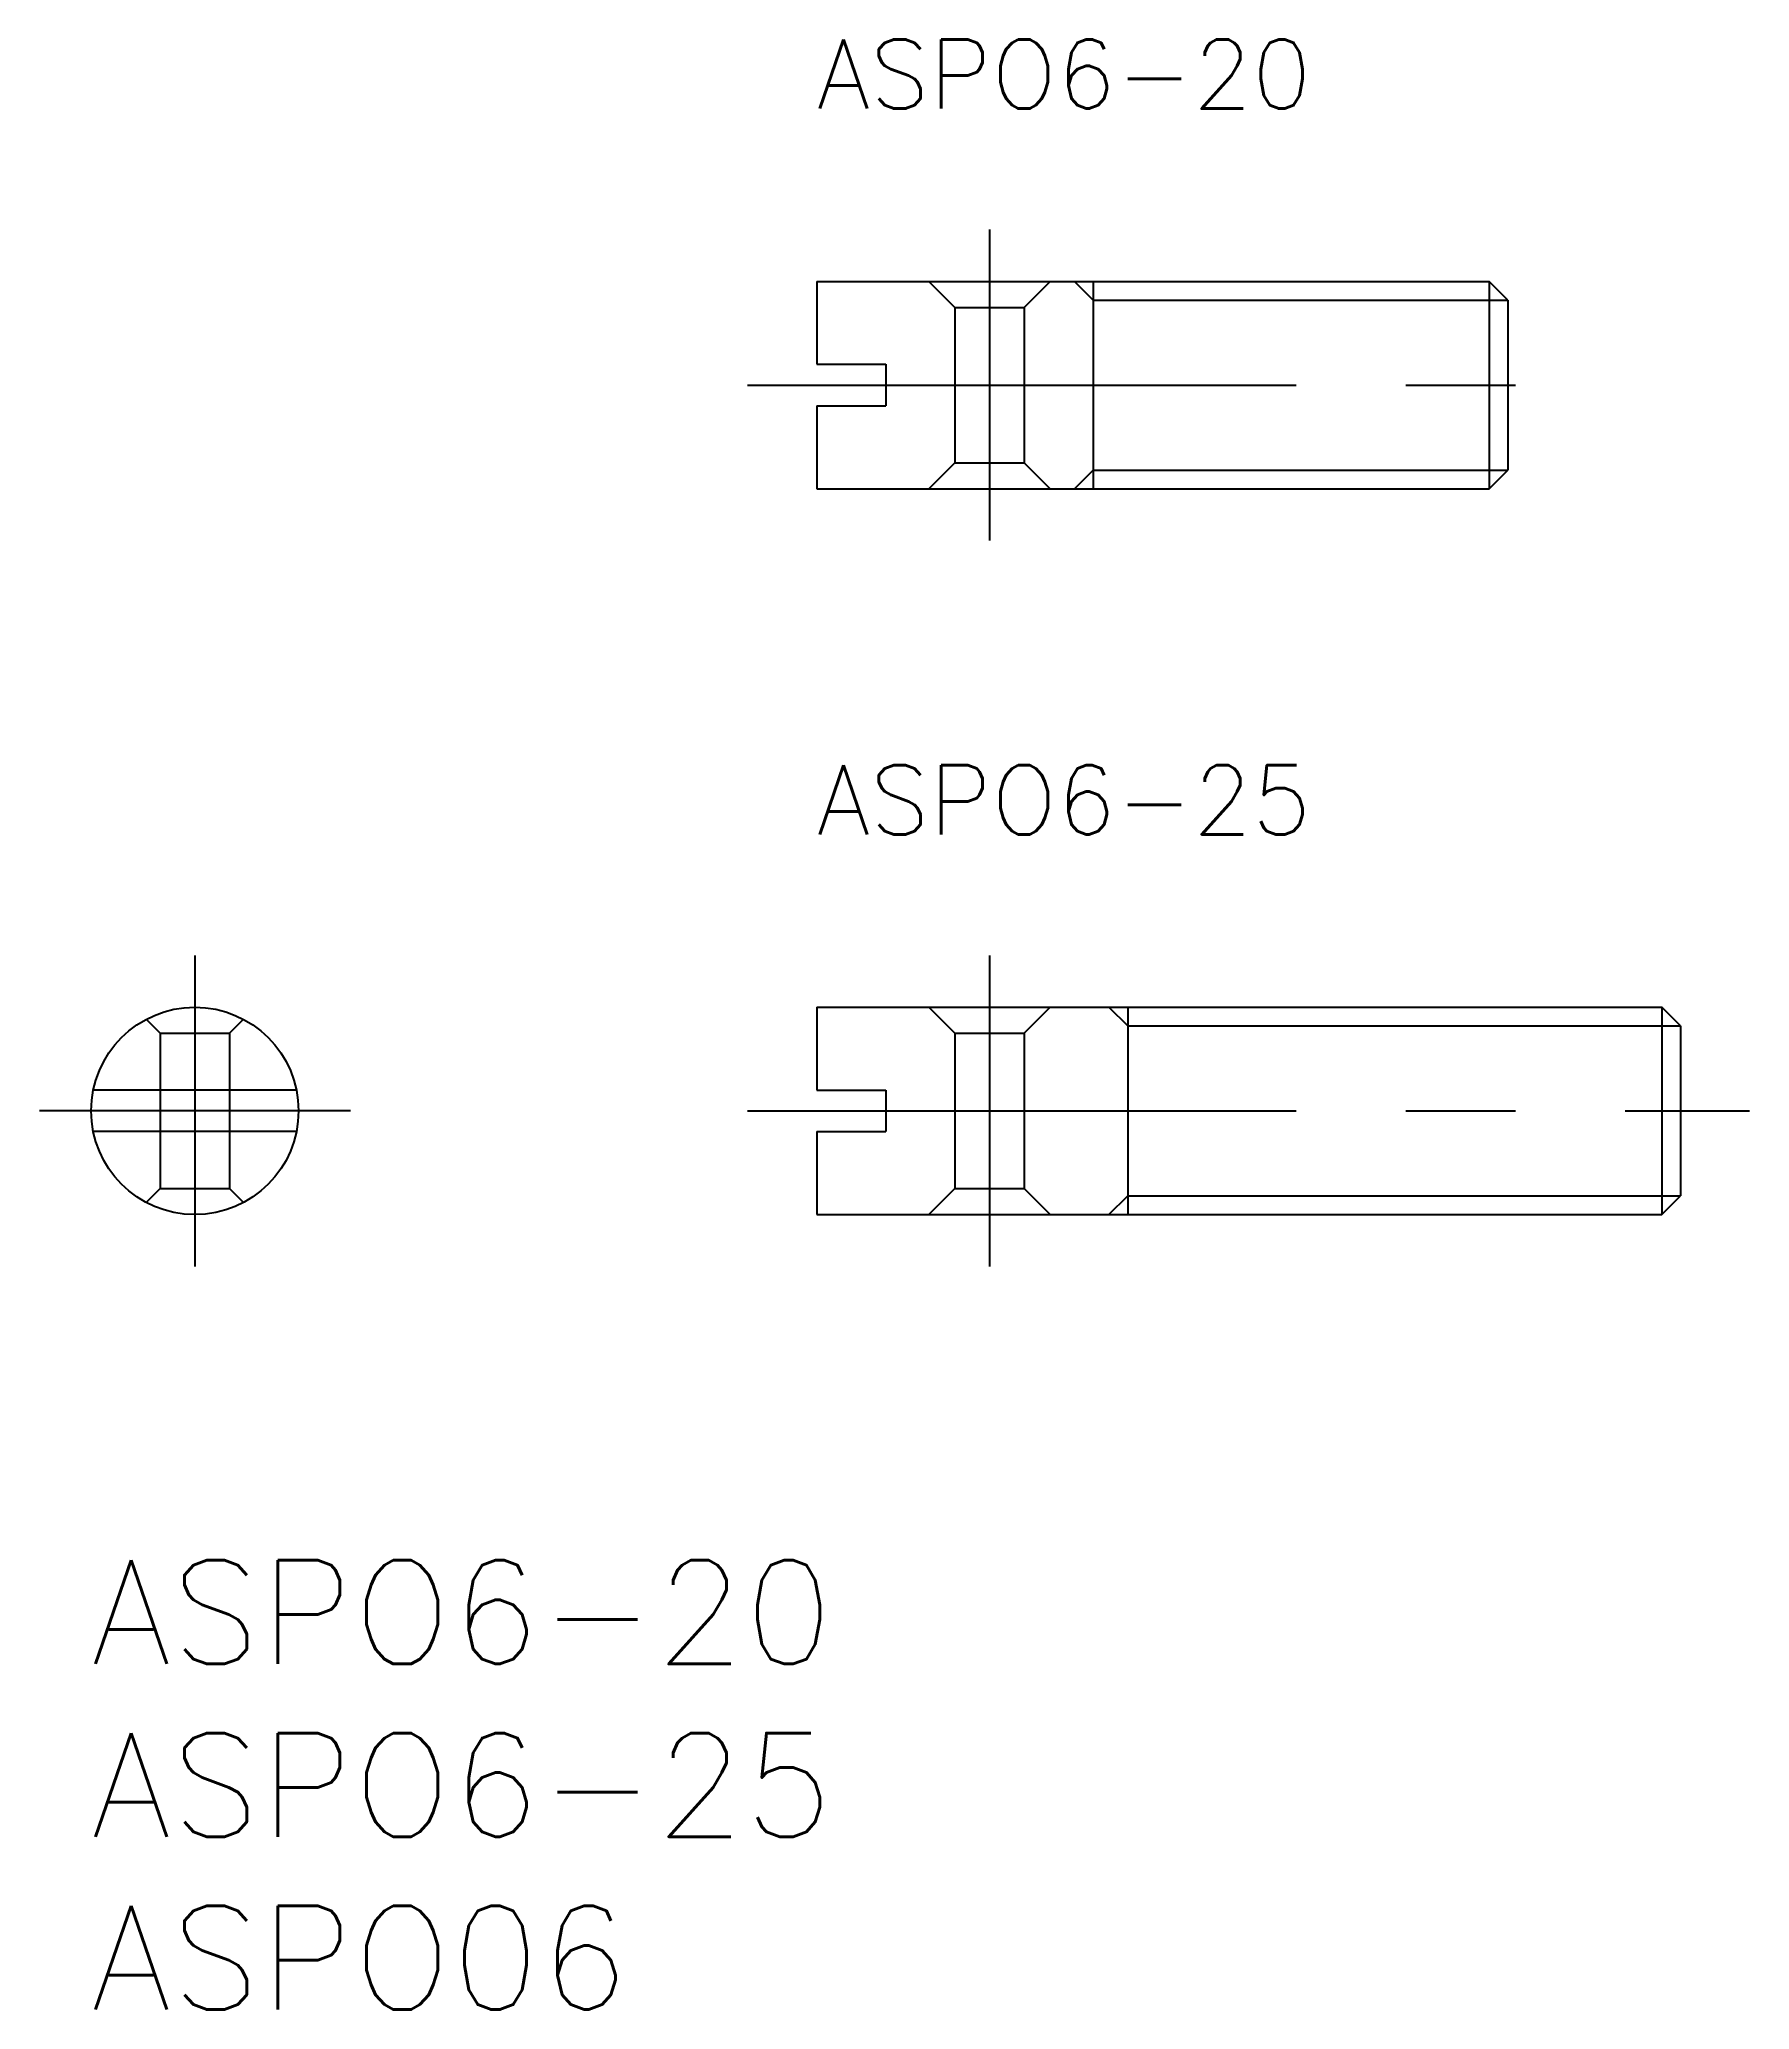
# Model space of a CAD drawing. Extents: x -1.5 to 48, y -13 to 44.
import ezdxf

# ---------------------------------------------------------------- set-up
doc = ezdxf.new("R2010")
doc.units = 0
doc.header["$LTSCALE"] = 0.5
doc.linetypes.add('CENTER', pattern=[50.8, 31.75, -6.35, 6.35, -6.35])
doc.linetypes.add('DASHED', pattern=[19.05, 12.7, -6.35])
for name, color, linetype in [('MSM_CENTER', 1, 'CENTER'), ('MSM_CONTINUOUS', 7, 'CONTINUOUS'), ('MSM_DASHED', 4, 'DASHED'), ('MSM_NARROW', 5, 'CONTINUOUS'), ('MSM_PART_NUMBER', 7, 'CONTINUOUS')]:
    doc.layers.add(name, color=color, linetype=linetype)
doc.styles.get("Standard").update_dxf_attribs({"font": 'txt.shx', "height": 1, "bigfont": 'bigfont.shx'})

# ---------------------------------------------------------------- blocks, each defined once
blk = doc.blocks.new('*U2')
at = {"layer": 'MSM_PART_NUMBER'}
blk.add_text('ASPO6-20', height=3, dxfattribs=at).set_placement((0, -3))
blk = doc.blocks.new('*U3')
at = {"layer": 'MSM_PART_NUMBER'}
blk.add_text('ASPO6-25', height=3, dxfattribs=at).set_placement((0, -8))
blk = doc.blocks.new('*U4')
at = {"layer": 'MSM_PART_NUMBER'}
blk.add_text('ASPO06', height=3, dxfattribs=at).set_placement((0, -13))

msp = doc.modelspace()

# ---------------------------------------------------------------- linework, layer by layer
at = {"layer": 'MSM_CENTER'}
for p, q in [((26, 38.5), (26, 29.5)), ((19, 34), (43, 34)), ((3, 17.5), (3, 8.5)), ((26, 17.5), (26, 8.5)), ((7.5, 13), (-1.5, 13)), ((19, 13), (48, 13))]:
    msp.add_line(p, q, dxfattribs=at)
at = {"layer": 'MSM_CONTINUOUS'}
for p, q in [((21, 37), (21, 34.6)), ((21, 37), (40.458, 37)), ((29, 37), (29, 31)), ((41, 36.458), (40.458, 37)), ((40.458, 37), (40.458, 31)), ((41, 36.458), (41, 31.542)), ((21, 34.6), (23, 34.6)), ((23, 34.6), (23, 33.4)), ((21, 33.4), (23, 33.4)), ((21, 33.4), (21, 31)), ((40.458, 31), (41, 31.542)), ((21, 31), (40.458, 31)), ((21, 16), (21, 13.6)), ((21, 16), (45.458, 16)), ((30, 16), (30, 10)), ((46, 15.458), (45.458, 16)), ((45.458, 16), (45.458, 10)), ((46, 15.458), (46, 10.542)), ((5.939, 13.6), (0.061, 13.6)), ((21, 13.6), (23, 13.6)), ((23, 13.6), (23, 12.4)), ((5.939, 12.4), (0.061, 12.4)), ((21, 12.4), (21, 10)), ((21, 12.4), (23, 12.4)), ((45.458, 10), (46, 10.542)), ((21, 10), (45.458, 10))]:
    msp.add_line(p, q, dxfattribs=at)
msp.add_circle((3, 13), 3, dxfattribs=at)
at = {"layer": 'MSM_DASHED'}
for p, q in [((24.246, 37), (25, 36.246)), ((27, 36.246), (27.754, 37)), ((25, 36.246), (25, 31.754)), ((25, 36.246), (27, 36.246)), ((27, 36.246), (27, 31.754)), ((24.246, 31), (25, 31.754)), ((25, 31.754), (27, 31.754)), ((27, 31.754), (27.754, 31)), ((24.246, 16), (25, 15.246)), ((27, 15.246), (27.754, 16)), ((1.595, 15.651), (2, 15.246)), ((4, 15.246), (4.405, 15.651)), ((2, 15.246), (2, 10.754)), ((2, 15.246), (4, 15.246)), ((4, 15.246), (4, 10.754)), ((25, 15.246), (25, 10.754)), ((25, 15.246), (27, 15.246)), ((27, 15.246), (27, 10.754)), ((1.595, 10.349), (2, 10.754)), ((2, 10.754), (4, 10.754)), ((4, 10.754), (4.405, 10.349)), ((24.246, 10), (25, 10.754)), ((25, 10.754), (27, 10.754)), ((27, 10.754), (27.754, 10))]:
    msp.add_line(p, q, dxfattribs=at)
at = {"layer": 'MSM_NARROW'}
for p, q in [((28.458, 37), (29, 36.458)), ((29, 36.458), (41, 36.458)), ((28.458, 31), (29, 31.542)), ((29, 31.542), (41, 31.542)), ((29.458, 16), (30, 15.458)), ((30, 15.458), (46, 15.458)), ((29.458, 10), (30, 10.542)), ((30, 10.542), (46, 10.542))]:
    msp.add_line(p, q, dxfattribs=at)

# ---------------------------------------------------------------- block references
at = {"layer": 'MSM_CONTINUOUS'}
for name in ['*U2', '*U3', '*U4']:
    msp.add_blockref(name, (0, 0), dxfattribs=at)

# ---------------------------------------------------------------- texts
for s, p in [('ASPO6-20', (21, 42)), ('ASPO6-25', (21, 21))]:
    msp.add_text(s, height=2, dxfattribs=at).set_placement(p)

doc.saveas('drawing.dxf')
